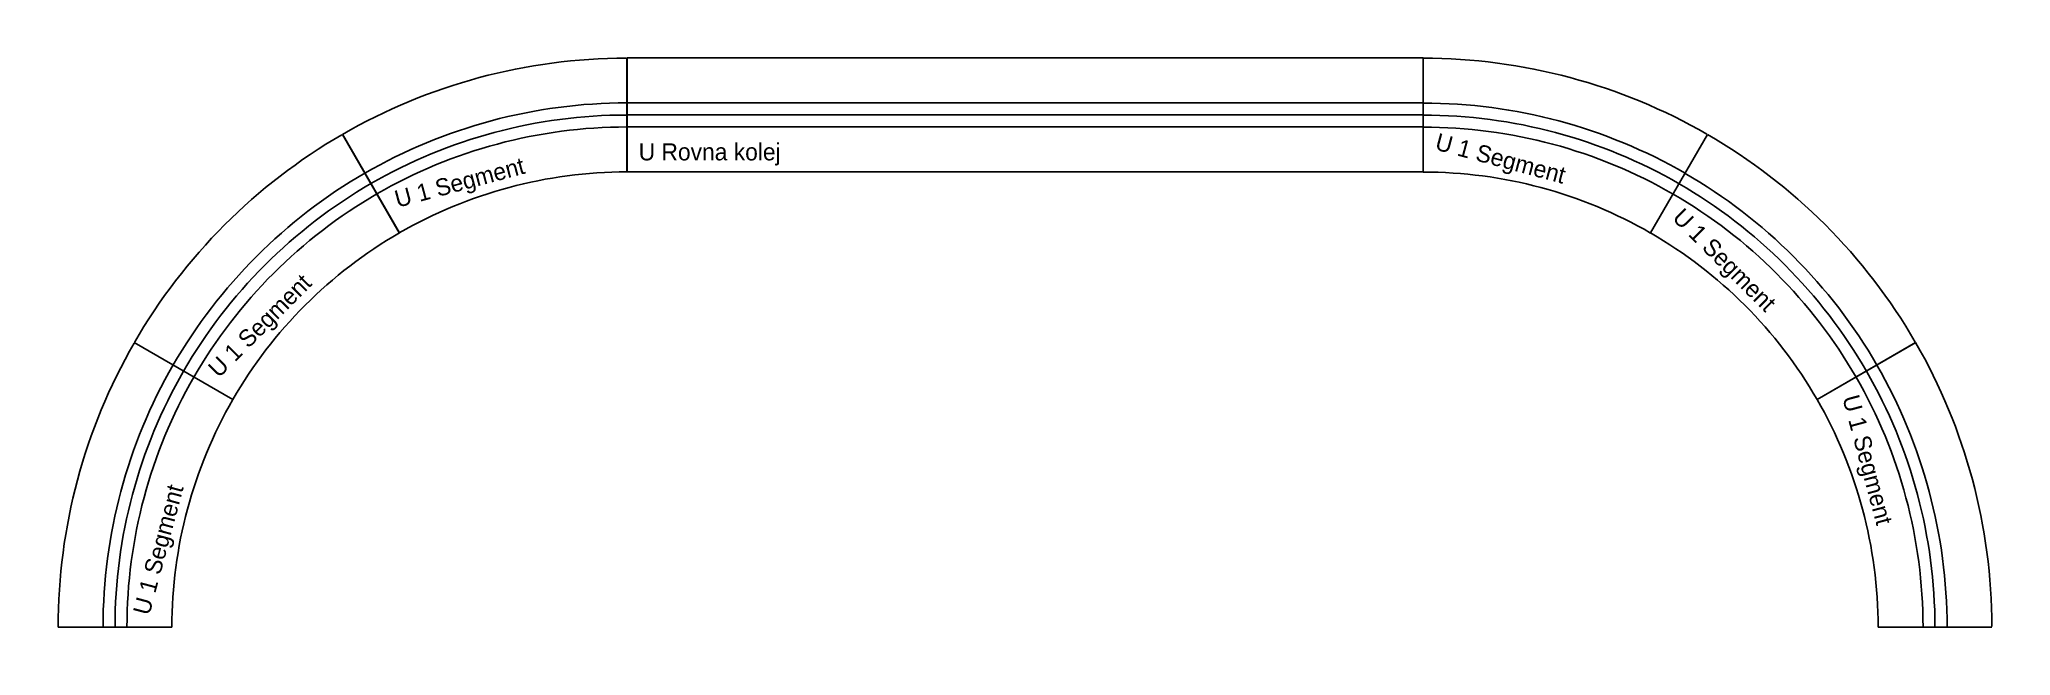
# Model space of a CAD drawing. Header units: millimetres. Extents: x -16 to 1717, y -25 to 516.
import ezdxf

# ---------------------------------------------------------------- set-up
doc = ezdxf.new("R2010")
doc.units = ezdxf.units.MM
doc.header["$LTSCALE"] = 6
doc.header["$MEASUREMENT"] = 0
doc.layers.get('0').update_dxf_attribs({"linetype": 'CONTINUOUS'})
doc.layers.add('TTmoduly', color=90, linetype='CONTINUOUS')

# ---------------------------------------------------------------- blocks, each defined once
blk = doc.blocks.new('ModulURovnaKolej')
at = {"layer": 'TTmoduly'}
for p, q in [((-0.9, 60.7), (700.2, 60.7)), ((0.2, 50.2), (700.2, 50.2)), ((0.2, 39.7), (700.2, 39.7))]:
    blk.add_line(p, q, dxfattribs=at)
blk.add_lwpolyline([(0.2, 0.2), (700.2, 0.2), (700.2, 100.2), (0.2, 100.2)], close=True, dxfattribs=at)
blk.add_text('U Rovna kolej', height=15, dxfattribs=at).set_placement((10.4, 10.2))
blk = doc.blocks.new('ModulUOblouk1SegmentOblouk')
at = {"layer": 'TTmoduly'}
for p, q in [((0.4, 96.6), (26.3, 0)), ((259.2, 96.6), (233.3, 0))]:
    blk.add_line(p, q, dxfattribs=at)
for centre, radius, start in [((129.8, -386.4), 500, 75.0621), ((130.1, -387.3), 461.5, 75.0621), ((129.8, -386.4), 450, 75), ((129.8, -386.4), 439.5, 75), ((129.8, -386.4), 400, 75)]:
    blk.add_arc(centre, radius, start, 105, dxfattribs=at)
blk.add_text('U 1 Segment', height=15, dxfattribs=at).set_placement((30.4, 21.7))
blk = doc.blocks.new('ModulUOblouk3SegmentyOblouky')
at = {"color": 3}
for p, rotation in [((-25.2, 407), 345.0000000000056), ((181.6, 365.2), 315), ((339.8, 225.6), 285.0000000000466)]:
    blk.add_blockref('ModulUOblouk1SegmentOblouk', p, dxfattribs=dict(at, rotation=rotation))

msp = doc.modelspace()

# ---------------------------------------------------------------- block references
at = {"rotation": 90}
msp.add_blockref('ModulUOblouk3SegmentyOblouky', (500.2, -0.1), dxfattribs=at)
msp.add_blockref('ModulUOblouk3SegmentyOblouky', (1200, -0.2))
at = {"layer": 'TTmoduly'}
msp.add_blockref('ModulURovnaKolej', (500, 400), dxfattribs=at)

doc.saveas('drawing.dxf')
